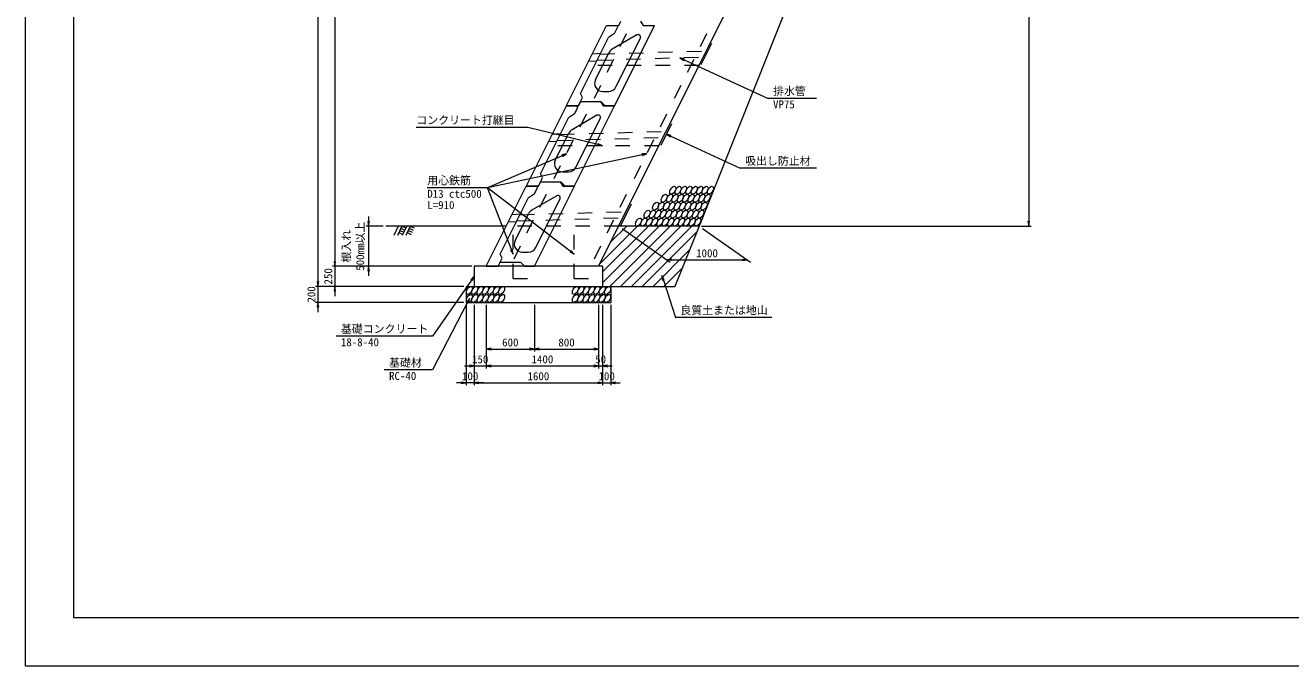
# Model space of a CAD drawing. Units: millimetres at full size, sheet at 1:30. Extents: x 0 to 25230, y 0 to 17820.
# Drawn here: x 0 to 15759, y 0 to 7968 of the extents above; entities that cross this region are included whole.
import ezdxf
from ezdxf.enums import TextEntityAlignment as Align

# ---------------------------------------------------------------- set-up
doc = ezdxf.new("R2010")
doc.units = ezdxf.units.MM
doc.header["$LTSCALE"] = 30
doc.linetypes.add('DASHED_SPACED', pattern=[12, 6, -6])
for name, color, linetype, lineweight in [('0_2', 7, 'Continuous', 13), ('D-STR-DIM', 7, 'Continuous', 13), ('D-STR-STRn', 1, 'Continuous', 13), ('D-STR-TXT', 7, 'Continuous', 13), ('D-TTL', 2, 'Continuous', 13)]:
    doc.layers.add(name, color=color, linetype=linetype, lineweight=lineweight)
doc.styles.add('ＭＳ ゴシック', font='')
doc.styles.get('ＭＳ ゴシック').set_extended_font_data('MS Gothic')

# ---------------------------------------------------------------- blocks, each defined once
blk = doc.blocks.new('open_arrow')
at = {"color": 0, "linetype": 'Continuous', "lineweight": -2}
blk.add_lwpolyline([(7.5, 1.25), (0, 0), (7.5, -1.25)], dxfattribs=at)

msp = doc.modelspace()

# ---------------------------------------------------------------- hatches: boundary and pattern name
at = {"layer": 'D-STR-STRn'}
h = msp.add_hatch(dxfattribs=at)
h.set_pattern_fill('USER', color=2, style=0, pattern_type=2)
h.set_pattern_definition([(45, (0, 0), (-67.3519, 67.3519), [])])
h.paths.add_polyline_path([(8090, 4720), (8390, 5470), (7390, 5470), (7140, 4970), (7190, 4970), (7190, 4720)])

# ---------------------------------------------------------------- linework, layer by layer
at = {"layer": '0_2'}
for points in [[(6740, 6370), (6684.88, 6346.29), (5755.92, 5946.72)], [(7740, 6370), (7681.32, 6357.48), (5755.92, 5946.72)]]:
    msp.add_lwpolyline(points, dxfattribs=at)
at = {"layer": 'D-STR-DIM'}
for p, q in [((3645, 12720), (3645, 4720)), ((3855, 12470), (3855, 4970)), ((12496.79, 12470), (12496.79, 5470)), ((4275, 5590), (4275, 4850)), ((4455, 5470), (4245, 5470)), ((7432.84, 5440), (8032.67, 5020)), ((8420, 5470), (12526.79, 5470)), ((8432.84, 5440), (9032.67, 5020)), ((3855, 5090), (3855, 4600)), ((8049.82, 5060), (7989.82, 5050)), ((8049.82, 5040), (7989.82, 5050)), ((7989.82, 5050), (8049.82, 5050)), ((8049.82, 5050), (8929.82, 5050)), ((8929.82, 5060), (8989.82, 5050)), ((8929.82, 5040), (8989.82, 5050)), ((8989.82, 5050), (8929.82, 5050)), ((5560, 4970), (3825, 4970)), ((5560, 4970), (3825, 4970)), ((5560, 4970), (4245, 4970)), ((3645, 4840), (3645, 4400)), ((5460, 4720), (3615, 4720)), ((5460, 4720), (3615, 4720)), ((5460, 4720), (3825, 4720)), ((5460, 4520), (3615, 4520)), ((5490, 4490), (5490, 3490)), ((5590, 4490), (5590, 3490)), ((5590, 4490), (5590, 3490)), ((5590, 4490), (5590, 3700)), ((5740, 4490), (5740, 3700)), ((5740, 4490), (5740, 3700)), ((5740, 4490), (5740, 3910)), ((6340, 4490), (6340, 3910)), ((6340, 4490), (6340, 3910)), ((7140, 4490), (7140, 3700)), ((7140, 4490), (7140, 3700)), ((7140, 4490), (7140, 3910)), ((7190, 4490), (7190, 3490)), ((7190, 4490), (7190, 3490)), ((7190, 4490), (7190, 3700)), ((7290, 4490), (7290, 3490)), ((5740, 3940), (6340, 3940)), ((6340, 3940), (7140, 3940)), ((5470, 3730), (5860, 3730)), ((5740, 3730), (7140, 3730)), ((7020, 3730), (7310, 3730)), ((5710, 3520), (5370, 3520)), ((5590, 3520), (7190, 3520)), ((7070, 3520), (7410, 3520))]:
    msp.add_line(p, q, dxfattribs=at)
at = {"layer": 'D-STR-STRn'}
for p, q in [((7140, 4970), (10890, 12470)), ((11190, 12470), (8390, 5470)), ((6740, 6970), (7238.5, 7967)), ((7238.5, 7967), (7390.5, 7967)), ((7338.5, 7867), (7379, 7948)), ((7340, 6970), (7837.5, 7965)), ((7379, 7948), (7369.5, 7967)), ((7390.5, 7967), (7417, 8020)), ((7663, 8020), (7695, 7965)), ((7695, 7965), (7837.5, 7965)), ((6915, 7120), (7263.5, 7817)), ((7338.5, 7867), (7263.5, 7817)), ((7617.75, 7848.55), (7308.51, 7670.02)), ((7355.64, 7201.28), (7659.58, 7809.16)), ((7100.36, 7290.72), (7269.07, 7628.14)), ((6940, 7070), (6915, 7120)), ((7189.8, 7146), (7266.2, 7146)), ((6240, 5970), (6738.5, 6967)), ((6738.5, 6967), (6890.5, 6967)), ((6740, 6970), (6890, 6970)), ((6838.5, 6867), (6879, 6948)), ((6840, 5970), (7337.5, 6965)), ((6879, 6948), (6869.5, 6967)), ((6890, 6970), (6940, 7070)), ((6890.5, 6967), (6917, 7020)), ((6915, 7020), (7168, 7020)), ((6917, 7020), (7163, 7020)), ((7163, 7020), (7195, 6965)), ((7168, 7020), (7218, 6970)), ((7195, 6965), (7337.5, 6965)), ((7218, 6970), (7340, 6970)), ((6415, 6120), (6763.5, 6817)), ((6838.5, 6867), (6763.5, 6817)), ((7117.75, 6848.55), (6808.51, 6670.02)), ((6855.64, 6201.28), (7159.58, 6809.16)), ((6600.36, 6290.72), (6769.07, 6628.14)), ((6689.8, 6146), (6766.2, 6146)), ((6390, 5970), (6440, 6070)), ((6390.5, 5967), (6417, 6020)), ((6440, 6070), (6415, 6120)), ((6415, 6020), (6668, 6020)), ((6417, 6020), (6663, 6020)), ((6663, 6020), (6695, 5965)), ((6668, 6020), (6718, 5970)), ((5740, 4970), (6238.5, 5967)), ((6238.5, 5967), (6390.5, 5967)), ((6240, 5970), (6390, 5970)), ((6338.5, 5867), (6263.5, 5817)), ((6617.75, 5848.55), (6308.51, 5670.02)), ((6338.5, 5867), (6379, 5948)), ((6340, 4970), (6837.5, 5965)), ((6379, 5948), (6369.5, 5967)), ((6695, 5965), (6837.5, 5965)), ((6718, 5970), (6840, 5970)), ((5915, 5120), (6263.5, 5817)), ((6355.64, 5201.28), (6659.58, 5809.16)), ((6100.36, 5290.72), (6269.07, 5628.14)), ((5990, 5470), (4490, 5470)), ((4645, 5470), (4589.92, 5354.79)), ((4690, 5470), (4634.92, 5354.79)), ((4651.18, 5388.8), (4700.02, 5365.45)), ((4664.12, 5415.87), (4712.96, 5392.52)), ((4677.06, 5442.93), (4725.9, 5419.59)), ((4690, 5470), (4738.84, 5446.65)), ((4750, 5470), (4694.92, 5354.79)), ((4795, 5470), (4739.92, 5354.79)), ((4756.18, 5388.8), (4805.02, 5365.45)), ((4769.12, 5415.87), (4817.96, 5392.52)), ((4782.06, 5442.93), (4830.9, 5419.59)), ((4795, 5470), (4843.84, 5446.65)), ((8390, 5470), (7390, 5470)), ((8390, 5470), (8090, 4720)), ((5890, 4970), (5940, 5070)), ((5940, 5070), (5915, 5120)), ((6189.8, 5146), (6266.2, 5146)), ((7190, 4970), (5590, 4970)), ((5590, 4970), (5590, 4720)), ((5740, 4970), (5890, 4970)), ((5915, 5020), (6168, 5020)), ((6168, 5020), (6218, 4970)), ((6218, 4970), (6340, 4970)), ((7190, 4970), (7190, 4720)), ((5490, 4720), (5490, 4520)), ((5490, 4720), (7190, 4720)), ((7190, 4720), (8090, 4720)), ((7290, 4720), (7290, 4520)), ((5490, 4520), (7290, 4520))]:
    msp.add_line(p, q, dxfattribs=at)
at = {"layer": 'D-STR-STRn', "linetype": 'DASHED_SPACED'}
for p, q in [((7086.52, 7063.04), (7493.48, 7876.96)), ((8086.52, 7063.04), (8493.48, 7876.96)), ((7062.35, 7614.69), (7166.51, 7623.02)), ((8390, 7470), (6990, 7470)), ((7017.65, 7525.31), (7116.54, 7523.07)), ((6586.52, 6063.04), (6993.48, 6876.96)), ((7586.52, 6063.04), (7993.48, 6876.96)), ((6562.35, 6614.69), (6666.51, 6623.02)), ((7890, 6470), (6490, 6470)), ((6517.65, 6525.31), (6616.54, 6523.07)), ((6086.52, 5063.04), (6493.48, 5876.96)), ((7086.52, 5063.04), (7493.48, 5876.96)), ((6017.65, 5525.31), (6116.54, 5523.07)), ((6062.35, 5614.69), (6166.51, 5623.02)), ((7390, 5470), (5990, 5470)), ((6075, 4820), (6075, 5425)), ((6835, 4820), (6835, 5425)), ((6075, 4820), (6380, 4820)), ((6835, 4820), (7140, 4820))]:
    msp.add_line(p, q, dxfattribs=at)
at = {"layer": 'D-STR-STRn', "color": 2}
for p, q in [((8416.94, 7479.16), (8551.1, 7747.48)), ((7916.94, 6479.16), (8051.1, 6747.48)), ((7416.94, 5479.16), (7551.1, 5747.48))]:
    msp.add_line(p, q, dxfattribs=at)
at = {"layer": 'D-STR-STRn', "color": 2, "linetype": 'DASHED_SPACED'}
for p, q in [((7122.48, 7534.96), (8442.28, 7574.55)), ((7160.57, 7611.13), (8480.36, 7650.73)), ((6660.57, 6611.13), (7980.36, 6650.73)), ((6622.48, 6534.96), (7942.28, 6574.55)), ((6122.48, 5534.96), (7442.28, 5574.55)), ((6160.57, 5611.13), (7480.36, 5650.73))]:
    msp.add_line(p, q, dxfattribs=at)
at = {"layer": 'D-STR-STRn'}
for centre, radius, start, end in [((7632.75, 7822.57), 30, 333.43495, 120), ((7358.51, 7583.41), 100, 120, 153.43495), ((7189.8, 7246), 100, 153.43495, 270), ((7266.2, 7246), 100, 270, 333.43495), ((7132.75, 6822.57), 30, 333.43495, 120), ((6858.51, 6583.41), 100, 120, 153.43495), ((6689.8, 6246), 100, 153.43495, 270), ((6766.2, 6246), 100, 270, 333.43495), ((6632.75, 5822.57), 30, 333.43495, 120), ((6358.51, 5583.41), 100, 120, 153.43495), ((6189.8, 5246), 100, 153.43495, 270), ((6266.2, 5246), 100, 270, 333.43495)]:
    msp.add_arc(centre, radius, start, end, dxfattribs=at)
at = {"layer": 'D-STR-STRn', "color": 2}
for centre in [(7956.3, 5817), (8023.3, 5817), (8062.9, 5916), (8090.3, 5817), (8129.9, 5916), (8157.3, 5817), (8196.9, 5916), (8224.3, 5817), (8263.9, 5916), (8291.3, 5817), (8330.9, 5916), (8358.3, 5817), (8397.9, 5916), (8425.3, 5817), (8464.9, 5916), (8492.3, 5817), (8531.9, 5916), (7743.1, 5619), (7810.1, 5619), (7849.7, 5718), (7877.1, 5619), (7916.7, 5718), (7944.1, 5619), (7983.7, 5718), (8011.1, 5619), (8050.7, 5718), (8078.1, 5619), (8117.7, 5718), (8145.1, 5619), (8184.7, 5718), (8212.1, 5619), (8251.7, 5718), (8279.1, 5619), (8318.7, 5718), (8346.1, 5619), (8385.7, 5718), (8413.1, 5619), (8452.7, 5718), (7636.5, 5520), (7703.5, 5520), (7770.5, 5520), (7837.5, 5520), (7904.5, 5520), (7971.5, 5520), (8038.5, 5520), (8105.5, 5520), (8172.5, 5520), (8239.5, 5520), (8306.5, 5520), (8373.5, 5520), (5530.24, 4670), (5530.24, 4570), (5597.24, 4670), (5597.24, 4570), (5664.24, 4670), (5664.24, 4570), (5731.24, 4670), (5731.24, 4570), (5798.24, 4670), (5798.24, 4570), (5865.24, 4670), (5865.24, 4570), (5932.24, 4670), (5932.24, 4570), (6850.24, 4670), (6850.24, 4570), (6917.24, 4670), (6917.24, 4570), (6984.24, 4670), (6984.24, 4570), (7051.24, 4670), (7051.24, 4570), (7118.24, 4670), (7118.24, 4570), (7185.24, 4670), (7185.24, 4570), (7252.24, 4670), (7252.24, 4570)]:
    msp.add_ellipse(centre, major_axis=(-27.22, -47.15), ratio=0.545455, dxfattribs=at)
at = {"layer": 'D-STR-TXT'}
for p, q in [((9851.95, 7059.44), (9251.95, 7059.44)), ((6259.48, 6698.01), (4869.48, 6698.01)), ((9854.36, 6190.46), (8904.36, 6190.46)), ((5755.92, 5946.72), (5005.92, 5946.72)), ((9297.83, 4332.05), (8097.83, 4332.05)), ((5070, 4100), (3870, 4100)), ((5070, 3680), (4470, 3680))]:
    msp.add_line(p, q, dxfattribs=at)
for points in [[(8149.93, 7565.78), (8204.45, 7540.73), (9251.95, 7059.44)], [(7190, 6470), (7131.72, 6484.28), (6259.48, 6698.01)], [(7984.02, 6613.32), (8038.54, 6588.27), (8904.36, 6190.46)], [(6075, 5122.5), (6053.34, 5178.45), (5755.92, 5946.72)], [(6835, 5122.5), (6787.32, 5158.92), (5755.92, 5946.72)], [(5590, 4845), (5555.66, 4795.8), (5070, 4100)], [(7927.88, 4853.99), (7946.46, 4796.94), (8097.83, 4332.05)], [(5530.24, 4570), (5502.68, 4516.7), (5070, 3680)]]:
    msp.add_lwpolyline(points, dxfattribs=at)
at = {"layer": 'D-TTL'}
for points in [[(0, 0), (25230, 0), (25230, 17820), (0, 17820)], [(600, 600), (24630, 600), (24630, 17220), (600, 17220)]]:
    msp.add_lwpolyline(points, close=True, dxfattribs=at)

# ---------------------------------------------------------------- block references
at = {"layer": '0_2', "xscale": 8, "yscale": 8}
for p, rotation in [((6740, 6370), 203.3), ((7740, 6370), 192)]:
    msp.add_blockref('open_arrow', p, dxfattribs=dict(at, rotation=rotation))
at = {"layer": 'D-STR-DIM', "xscale": 8, "yscale": 8}
for p, rotation in [((4275, 5470), 90), ((12496.79, 5470), 90), ((3855, 4970), 90), ((3855, 4970), 90), ((4275, 4970), 270), ((3645, 4720), 90), ((3645, 4720), 90), ((3855, 4720), 270), ((3645, 4520), 270), ((6340, 3940), 180), ((7140, 3940), 180), ((5590, 3730), 180), ((7140, 3730), 180), ((7140, 3730), 180), ((5490, 3520), 180), ((7190, 3520), 180), ((7190, 3520), 180)]:
    msp.add_blockref('open_arrow', p, dxfattribs=dict(at, rotation=rotation))
for p in [(5740, 3940), (6340, 3940), (5740, 3730), (5740, 3730), (7190, 3730), (5590, 3520), (5590, 3520), (7290, 3520)]:
    msp.add_blockref('open_arrow', p, dxfattribs=at)
at = {"layer": 'D-STR-TXT', "xscale": 8, "yscale": 8}
for p, rotation in [((8149.93, 7565.78), 335.3), ((7984.02, 6613.32), 335.3), ((7190, 6470), 166.2), ((6075, 5122.5), 111.2), ((6835, 5122.5), 142.6), ((5590, 4845), 235.1), ((7927.88, 4853.99), 288), ((5530.24, 4570), 242.7)]:
    msp.add_blockref('open_arrow', p, dxfattribs=dict(at, rotation=rotation))

# ---------------------------------------------------------------- texts
at = {"layer": 'D-STR-DIM', "style": 'ＭＳ ゴシック'}
for s, p in [('500mm以上', (4250.31, 4914.06)), ('根入れ', (4079.68, 5016.04))]:
    msp.add_text(s, height=99.69, rotation=90, dxfattribs=at).set_placement(p, align=Align.BOTTOM_LEFT)
for s, p in [('1000', (8489.82, 5132.5)), ('600', (6040, 4022.5)), ('800', (6740, 4022.5)), ('150', (5665, 3812.5)), ('1400', (6440, 3812.5)), ('50', (7165, 3812.5)), ('100', (5540, 3602.5)), ('1600', (6390, 3602.5)), ('100', (7240, 3602.5))]:
    msp.add_text(s, height=99.69, dxfattribs=at).set_placement(p, align=Align.MIDDLE_CENTER)
for s, p in [('250', (3772.5, 4845)), ('200', (3562.5, 4620))]:
    msp.add_text(s, height=99.69, rotation=90, dxfattribs=at).set_placement(p, align=Align.MIDDLE_CENTER)
at = {"layer": 'D-STR-TXT', "style": 'ＭＳ ゴシック'}
for s, p in [('排水管', (9311.95, 7070.33)), ('VP75', (9311.95, 6905.33)), ('コンクリート打継目', (4869.48, 6708.89)), ('吸出し防止材', (8964.36, 6201.34)), ('用心鉄筋', (5005.92, 5957.6)), ('D13 ctc500', (5005.92, 5792.6)), ('L=910', (5005.92, 5652.6)), ('良質土または地山', (8157.83, 4342.93)), ('基礎コンクリート', (3930, 4110.88)), ('18-8-40', (3930, 3945.88)), ('基礎材', (4530, 3690.88)), ('RC-40', (4530, 3525.88))]:
    msp.add_text(s, height=99.69, dxfattribs=at).set_placement(p, align=Align.BOTTOM_LEFT)

doc.saveas('drawing.dxf')
